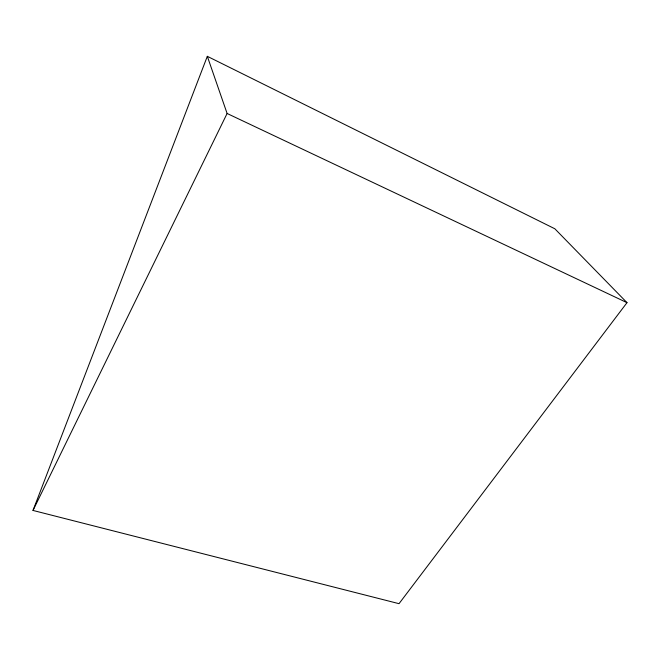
<?xml version="1.0" encoding="UTF-8"?>
<svg xmlns="http://www.w3.org/2000/svg" width="660" height="660" viewBox="0 0 660 660"><rect width="100%" height="100%" fill="white"/><g stroke="black" fill="none" stroke-linecap="round" stroke-linejoin="round"><path stroke-width="0.99" d="M33 510.444L207.322 56.323L554.829 228.773L627 302.668L399.019 603.677L33 510.444L227.106 113.479L207.322 56.323M227.106 113.479L627 302.668"/></g></svg>
